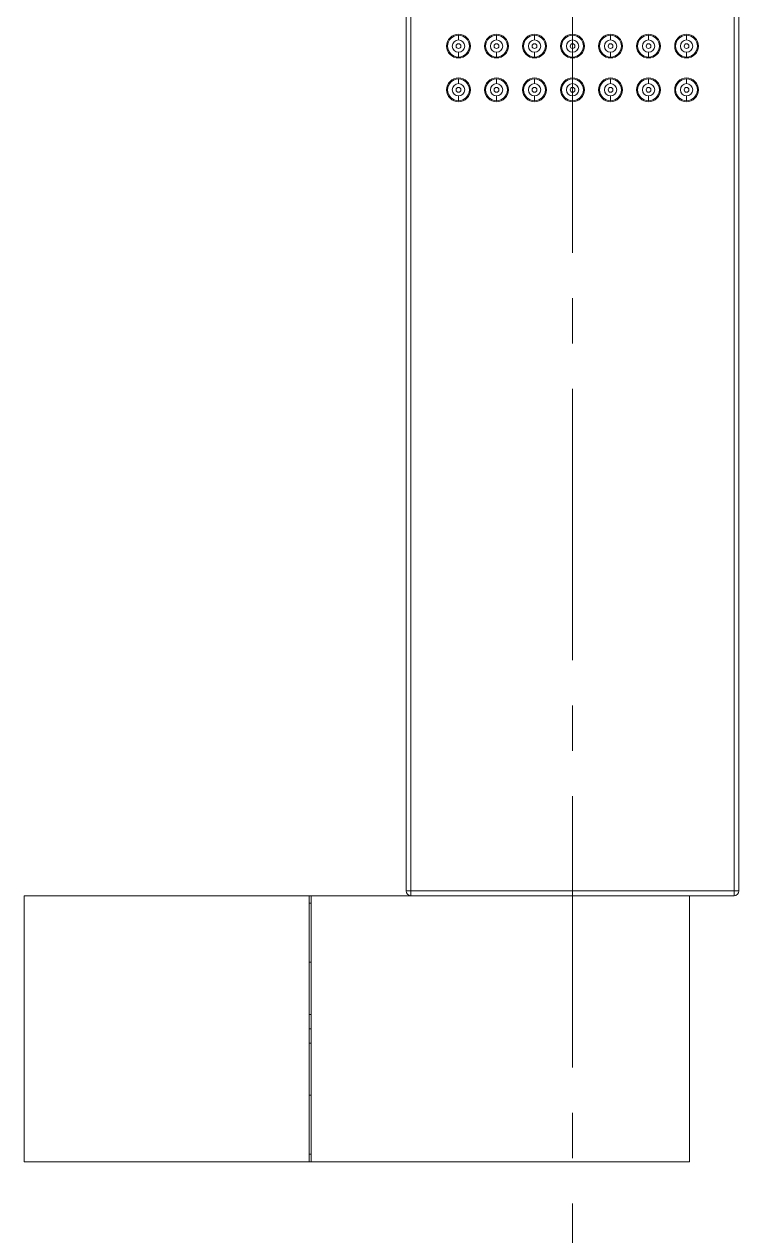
# Model space of a CAD drawing. Extents: x 2340 to 3468, y 0 to 827.
# Drawn here: x 2820.2 to 2895.4, y 374.5 to 502 of the extents above; entities that cross this region are included whole.
import ezdxf

# ---------------------------------------------------------------- set-up
doc = ezdxf.new("R2010")
doc.units = 0
doc.header["$LTSCALE"] = 3
doc.header["$MEASUREMENT"] = 0
doc.linetypes.add('CENTER2', pattern=[28.575, 19.05, -3.175, 3.175, -3.175])
doc.layers.add('1', color=7, linetype='CONTINUOUS')
doc.layers.add('Cneter', color=1, linetype='CENTER2', lineweight=13)

msp = doc.modelspace()

# ---------------------------------------------------------------- linework, layer by layer
at = {"layer": '1', "color": 7, "linetype": 'Continuous', "lineweight": 18}
for p, q in [((2860.4, 410.76), (2860.4, 635.06)), ((2895.4, 635.06), (2895.4, 410.76)), ((2850.2, 410.26), (2820.2, 410.26)), ((2820.2, 410.26), (2820.2, 396.26)), ((2850.2, 410.26), (2850.4, 410.26)), ((2850.2, 382.26), (2850.2, 410.26)), ((2890.2, 410.26), (2850.4, 410.26)), ((2850.4, 410.26), (2850.4, 382.26)), ((2890.2, 410.26), (2890.2, 382.26)), ((2894.9, 410.26), (2890.2, 410.26)), ((2850.4, 403.26), (2850.2, 403.26)), ((2850.4, 397.76), (2850.2, 397.76)), ((2820.2, 396.26), (2820.2, 382.26)), ((2850.2, 394.76), (2850.4, 394.76)), ((2850.2, 389.26), (2850.4, 389.26)), ((2820.2, 382.26), (2850.2, 382.26)), ((2850.4, 382.26), (2850.2, 382.26)), ((2890.2, 382.26), (2850.4, 382.26))]:
    msp.add_line(p, q, dxfattribs=at)
at = {"layer": '1', "color": 7, "linetype": 'Continuous', "lineweight": 13}
for p, q in [((2860.9, 635.06), (2860.9, 410.76)), ((2894.9, 410.76), (2894.9, 635.06)), ((2865.9, 500.81), (2865.9, 500.31)), ((2869.9, 500.81), (2869.9, 500.31)), ((2873.9, 500.81), (2873.9, 500.31)), ((2877.9, 500.81), (2877.9, 500.31)), ((2881.9, 500.81), (2881.9, 500.31)), ((2885.9, 500.81), (2885.9, 500.31)), ((2889.9, 500.81), (2889.9, 500.31)), ((2865.9, 498.51), (2865.9, 499.01)), ((2869.9, 498.51), (2869.9, 499.01)), ((2873.9, 498.51), (2873.9, 499.01)), ((2877.9, 498.51), (2877.9, 499.01)), ((2881.9, 498.51), (2881.9, 499.01)), ((2885.9, 498.51), (2885.9, 499.01)), ((2889.9, 498.51), (2889.9, 499.01)), ((2865.9, 496.21), (2865.9, 495.71)), ((2869.9, 496.21), (2869.9, 495.71)), ((2873.9, 496.21), (2873.9, 495.71)), ((2877.9, 496.21), (2877.9, 495.71)), ((2881.9, 496.21), (2881.9, 495.71)), ((2885.9, 496.21), (2885.9, 495.71)), ((2889.9, 496.21), (2889.9, 495.71)), ((2865.9, 493.91), (2865.9, 494.41)), ((2869.9, 493.91), (2869.9, 494.41)), ((2873.9, 493.91), (2873.9, 494.41)), ((2877.9, 493.91), (2877.9, 494.41)), ((2881.9, 493.91), (2881.9, 494.41)), ((2885.9, 493.91), (2885.9, 494.41)), ((2889.9, 493.91), (2889.9, 494.41)), ((2860.4, 410.76), (2860.9, 410.76)), ((2860.9, 410.76), (2860.9, 410.26)), ((2860.9, 410.76), (2894.9, 410.76)), ((2894.9, 410.76), (2895.4, 410.76)), ((2894.9, 410.26), (2894.9, 410.76)), ((2850.2, 409.46), (2850.4, 409.46)), ((2850.4, 396.26), (2850.2, 396.26)), ((2850.4, 383.06), (2850.2, 383.06))]:
    msp.add_line(p, q, dxfattribs=at)
at = {"layer": '1', "color": 7, "linetype": 'Continuous', "lineweight": 18}
for centre, radius, start, end in [((2865.9, 499.66), 1.25, 0, 180), ((2865.9, 499.66), 1.15, 90, 270), ((2865.9, 499.66), 0.25, 90, 270), ((2865.9, 499.66), 1.15, 270, 90), ((2865.9, 499.66), 0.25, 270, 90), ((2869.9, 499.66), 1.25, 0, 180), ((2869.9, 499.66), 1.15, 90, 270), ((2869.9, 499.66), 0.25, 90, 270), ((2869.9, 499.66), 1.15, 270, 90), ((2869.9, 499.66), 0.25, 270, 90), ((2873.9, 499.66), 1.25, 0, 180), ((2873.9, 499.66), 1.15, 90, 270), ((2873.9, 499.66), 0.25, 90, 270), ((2873.9, 499.66), 1.15, 270, 90), ((2873.9, 499.66), 0.25, 270, 90), ((2877.9, 499.66), 1.25, 90, 180), ((2877.9, 499.66), 1.15, 90, 270), ((2877.9, 499.66), 0.25, 90, 270), ((2877.9, 499.66), 1.25, 0, 90), ((2877.9, 499.66), 1.15, 270, 90), ((2877.9, 499.66), 0.25, 270, 90), ((2881.9, 499.66), 1.25, 0, 180), ((2881.9, 499.66), 1.15, 90, 270), ((2881.9, 499.66), 0.25, 90, 270), ((2881.9, 499.66), 1.15, 270, 90), ((2881.9, 499.66), 0.25, 270, 90), ((2885.9, 499.66), 1.25, 0, 180), ((2885.9, 499.66), 1.15, 90, 270), ((2885.9, 499.66), 0.25, 90, 270), ((2885.9, 499.66), 1.15, 270, 90), ((2885.9, 499.66), 0.25, 270, 90), ((2889.9, 499.66), 1.25, 0, 180), ((2889.9, 499.66), 1.15, 90, 270), ((2889.9, 499.66), 0.25, 90, 270), ((2889.9, 499.66), 1.15, 270, 90), ((2889.9, 499.66), 0.25, 270, 90), ((2865.9, 499.66), 1.25, 180, 0), ((2869.9, 499.66), 1.25, 180, 0), ((2873.9, 499.66), 1.25, 180, 0), ((2877.9, 499.66), 1.25, 180, 270), ((2877.9, 499.66), 1.25, 270, 0), ((2881.9, 499.66), 1.25, 180, 0), ((2885.9, 499.66), 1.25, 180, 0), ((2889.9, 499.66), 1.25, 180, 0), ((2865.9, 495.06), 1.25, 0, 180), ((2865.9, 495.06), 1.15, 90, 270), ((2865.9, 495.06), 1.15, 270, 90), ((2869.9, 495.06), 1.25, 0, 180), ((2869.9, 495.06), 1.15, 90, 270), ((2869.9, 495.06), 1.15, 270, 90), ((2873.9, 495.06), 1.25, 0, 180), ((2873.9, 495.06), 1.15, 90, 270), ((2873.9, 495.06), 1.15, 270, 90), ((2877.9, 495.06), 1.25, 90, 180), ((2877.9, 495.06), 1.15, 90, 270), ((2877.9, 495.06), 1.25, 0, 90), ((2877.9, 495.06), 1.15, 270, 90), ((2881.9, 495.06), 1.25, 0, 180), ((2881.9, 495.06), 1.15, 90, 270), ((2881.9, 495.06), 1.15, 270, 90), ((2885.9, 495.06), 1.25, 0, 180), ((2885.9, 495.06), 1.15, 90, 270), ((2885.9, 495.06), 1.15, 270, 90), ((2889.9, 495.06), 1.25, 0, 180), ((2889.9, 495.06), 1.15, 90, 270), ((2889.9, 495.06), 1.15, 270, 90), ((2865.9, 495.06), 1.25, 180, 0), ((2865.9, 495.06), 0.25, 90, 270), ((2865.9, 495.06), 0.25, 270, 90), ((2869.9, 495.06), 1.25, 180, 0), ((2869.9, 495.06), 0.25, 90, 270), ((2869.9, 495.06), 0.25, 270, 90), ((2873.9, 495.06), 1.25, 180, 0), ((2873.9, 495.06), 0.25, 90, 270), ((2873.9, 495.06), 0.25, 270, 90), ((2877.9, 495.06), 1.25, 180, 270), ((2877.9, 495.06), 0.25, 90, 270), ((2877.9, 495.06), 0.25, 270, 90), ((2877.9, 495.06), 1.25, 270, 0), ((2881.9, 495.06), 1.25, 180, 0), ((2881.9, 495.06), 0.25, 90, 270), ((2881.9, 495.06), 0.25, 270, 90), ((2885.9, 495.06), 1.25, 180, 0), ((2885.9, 495.06), 0.25, 90, 270), ((2885.9, 495.06), 0.25, 270, 90), ((2889.9, 495.06), 1.25, 180, 0), ((2889.9, 495.06), 0.25, 90, 270), ((2889.9, 495.06), 0.25, 270, 90), ((2860.9, 410.76), 0.5, 180, 270), ((2894.9, 410.76), 0.5, 270, 360)]:
    msp.add_arc(centre, radius, start, end, dxfattribs=at)
at = {"layer": '1', "color": 7, "linetype": 'Continuous', "lineweight": 13}
for centre, start, end in [((2865.9, 499.66), 90, 270), ((2865.9, 499.66), 270, 90), ((2869.9, 499.66), 90, 270), ((2869.9, 499.66), 270, 90), ((2873.9, 499.66), 90, 270), ((2873.9, 499.66), 270, 90), ((2877.9, 499.66), 90, 270), ((2877.9, 499.66), 270, 90), ((2881.9, 499.66), 90, 270), ((2881.9, 499.66), 270, 90), ((2885.9, 499.66), 90, 270), ((2885.9, 499.66), 270, 90), ((2889.9, 499.66), 90, 270), ((2889.9, 499.66), 270, 90), ((2865.9, 495.06), 90, 270), ((2865.9, 495.06), 270, 90), ((2869.9, 495.06), 90, 270), ((2869.9, 495.06), 270, 90), ((2873.9, 495.06), 90, 270), ((2873.9, 495.06), 270, 90), ((2877.9, 495.06), 90, 270), ((2877.9, 495.06), 270, 90), ((2881.9, 495.06), 90, 270), ((2881.9, 495.06), 270, 90), ((2885.9, 495.06), 90, 270), ((2885.9, 495.06), 270, 90), ((2889.9, 495.06), 90, 270), ((2889.9, 495.06), 270, 90)]:
    msp.add_arc(centre, 0.65, start, end, dxfattribs=at)
at = {"layer": 'Cneter', "lineweight": 5, "ltscale": 0.5}
msp.add_line((2877.9, 635.06), (2877.9, 215.82), dxfattribs=at)

doc.saveas('drawing.dxf')
